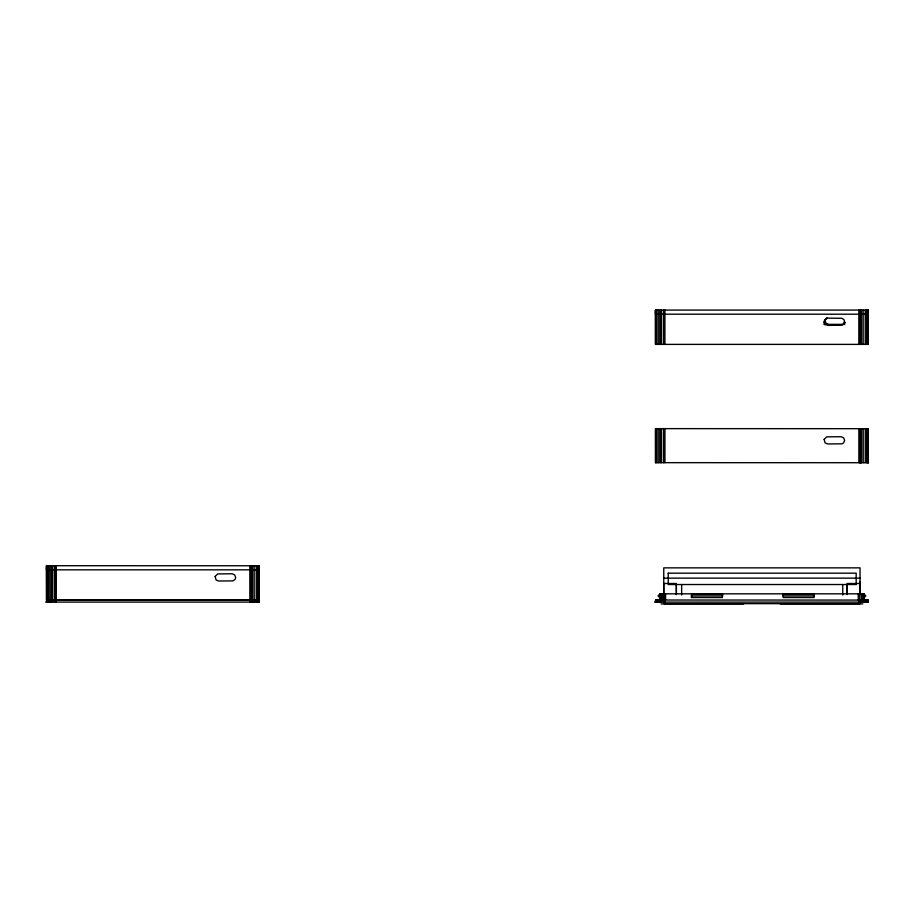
<?xml version="1.0" encoding="UTF-8"?>
<svg xmlns="http://www.w3.org/2000/svg" width="914" height="914" viewBox="0 0 914 914"><rect width="100%" height="100%" fill="white"/><g stroke="black" fill="none" stroke-linecap="round" stroke-linejoin="round"><path stroke-width="1.37" d="M46.488 569.833L46.557 565.755M259.256 600.018L259.279 565.709L259.29 599.778L46.557 599.778M676.36 584.88L676.36 594.511L676.36 583.498L663.747 583.498L663.747 594.511L663.77 567.857L860.04 567.857L860.04 587.713M691.498 597.539L691.498 594.237L722.483 594.237L722.483 597.539L691.498 597.539L691.498 595.894L722.483 595.894L722.483 594.237M783.092 594.237L783.092 595.894L814.077 595.894L814.077 594.237L783.092 594.237L783.092 597.539L814.077 597.539L814.077 594.237M847.061 584.88L847.05 594.511L847.061 583.498L860.051 583.498L860.051 594.523L860.051 583.498M859.686 594.603L859.686 581.978L859.686 594.728M868.3 428.689L655.532 428.632L655.532 462.667L868.3 462.713L868.289 428.632L868.266 462.952M868.266 344.384L868.266 310.075L655.487 310.075L655.487 344.384L868.266 344.384L868.243 310.075M46.557 600.018L46.5 565.709M655.567 600.075L655.532 602.086L655.567 600.018L868.3 600.075L868.289 602.086L654.71 602.086M824.028 324.596L824.519 319.969L827.65 318.152L842.011 318.278L844.205 319.969L844.685 324.596M825.068 324.881L825.182 319.797L826.873 317.604M844.685 321.774L843.622 324.321L842.011 325.258L827.65 325.384L825.091 324.321L824.028 321.774M845.233 322.539L842.102 324.356L828.678 324.356L826.119 323.293L825.068 320.734M659.634 594.237L657.977 595.894L659.634 597.539M864.164 597.539L865.821 595.894L864.164 594.237M859.56 462.713L861.285 462.667M259.29 565.755L46.488 565.709L46.557 602.086M46.488 569.833L259.245 569.833L259.245 570.873M663.77 578.139L860.04 578.139M659.634 593.826L864.164 593.826L864.164 600.075M46.488 600.018L259.279 600.018L259.29 602.086L45.7 602.086M664.135 603.651L664.135 601.595L664.135 603.651L859.686 603.651L859.686 601.595L859.686 603.651M661.028 603.926L743.63 603.926M780.19 603.926L862.782 603.926M655.532 428.632L655.567 462.713M868.243 315.227L868.243 314.199L655.487 314.199L655.498 310.075L655.532 344.384M868.072 428.632L868.072 462.667M868.072 600.018L868.072 602.086M868.037 310.075L868.037 344.384M867.5 310.075L867.5 344.384M867.535 428.632L867.535 462.667M867.535 600.018L867.535 602.086M866.655 310.075L866.655 344.384M866.701 428.632L866.701 462.667M866.701 600.018L866.701 602.086M865.25 310.075L865.25 344.384M865.284 428.632L865.284 462.667M865.284 600.018L865.284 602.086M863.719 593.826L863.719 600.018M863.49 593.826L863.49 600.018M863.159 310.075L863.159 344.384M863.204 428.632L863.204 462.667M863.204 600.018L863.204 602.086M862.736 593.826L862.736 600.018M862.176 593.826L862.176 600.018M861.502 310.075L861.502 344.384M861.548 428.632L861.548 462.667M861.548 600.018L861.548 602.086M861.319 593.826L861.319 600.018M860.188 310.075L860.188 344.384M860.223 428.632L860.223 462.667M860.223 600.018L860.223 602.086M859.594 593.826L859.594 600.018M858.829 310.075L858.829 344.384M858.874 428.632L858.874 462.667M858.874 600.018L858.874 602.086M858.257 593.826L858.257 600.018M842.754 584.537L842.754 595.048M681.65 584.537L681.65 595.048M665.552 593.826L665.552 600.018M664.912 310.075L664.912 344.384M664.946 428.632L664.946 462.667M664.946 600.018L664.946 602.086M664.752 593.826L664.752 600.018M663.964 593.826L663.964 600.018M663.541 428.632L663.541 462.667M663.541 600.018L663.541 602.086M663.507 310.075L663.507 344.384M662.97 593.826L662.97 600.018M662.273 593.826L662.273 600.018M661.462 310.075L661.462 344.384M661.496 428.632L661.496 462.667M661.496 600.018L661.496 602.086M661.073 593.826L661.073 600.018M660.216 310.075L660.216 344.384M660.251 428.632L660.251 462.667M660.251 600.018L660.251 602.086M660.102 593.826L660.102 600.018M659.725 593.826L659.634 600.075M658.811 428.632L658.811 462.667M658.811 600.018L658.811 602.086M658.766 310.075L658.766 344.384M657.075 310.075L657.075 344.384M657.12 428.632L657.12 462.667M657.12 600.018L657.12 602.086M656.058 310.075L656.058 344.384M656.103 428.632L656.103 462.667M656.103 600.018L656.103 602.086M259.028 565.709L259.062 602.086M258.536 599.733L258.536 565.709L258.536 602.086M257.645 565.709L257.691 602.086M256.24 565.709L256.286 602.086M254.149 565.709L254.195 602.086M252.504 565.709L252.538 602.086M251.179 565.709L251.224 602.086M249.819 565.709L249.865 602.086M55.937 565.709L55.937 599.733M55.937 600.018L55.937 602.086M55.903 565.709L55.903 600.018M54.497 565.709L54.543 602.086M52.486 565.709L52.486 599.733M52.486 600.018L52.486 602.086M52.452 565.709L52.452 600.018M51.207 565.709L51.253 602.086M49.756 565.709L49.802 602.086M48.111 599.733L48.111 565.709L48.111 602.086M47.048 565.709L47.094 602.086M668.225 573.169L668.225 584.526L856.178 584.526L856.178 573.169L668.225 573.169M215.144 576.471L216.081 579.956L218.64 581.018L233.001 580.893L235.195 579.213L235.675 577.408L234.624 574.849L232.065 573.786L217.703 573.912L215.144 576.471M824.154 439.406L825.091 442.89L827.65 443.953L842.011 443.827L843.622 442.89L844.685 440.331L843.622 437.783L841.074 436.721L826.713 436.846L824.154 439.406"/></g></svg>
